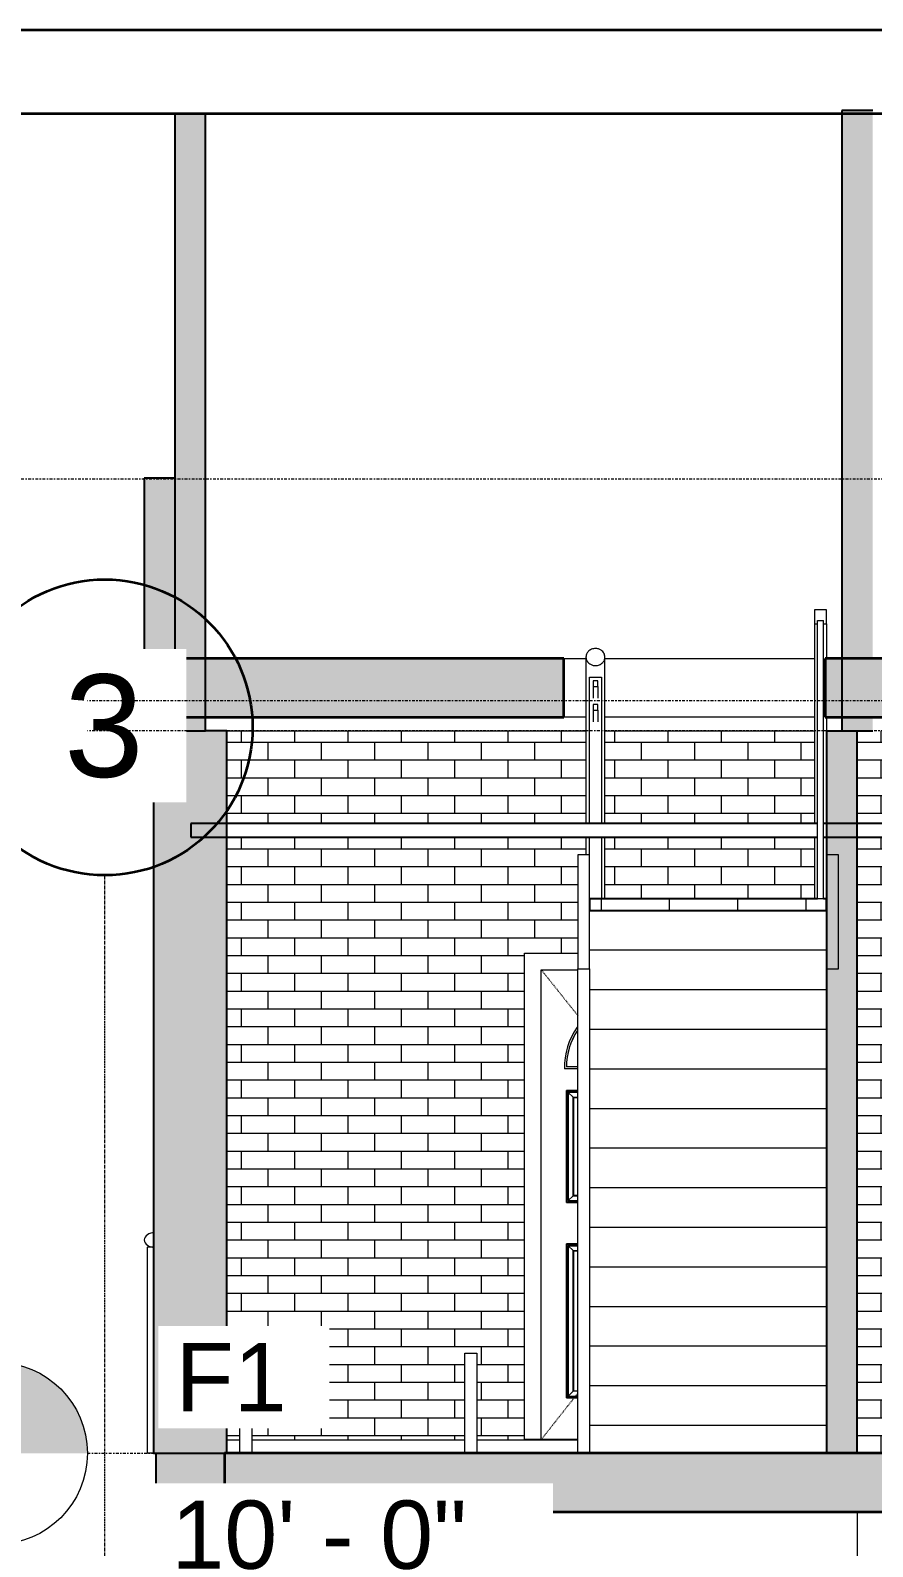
# Model space of a CAD drawing. Header units: inches. Extents: x -239 to 648, y -40 to 364.
# Drawn here: x -109.5 to 30.5, y 104.5 to 356.3 of the extents above; entities that cross this region are included whole.
import ezdxf

# ---------------------------------------------------------------- set-up
doc = ezdxf.new("R2010")
doc.units = ezdxf.units.IN
doc.header["$MEASUREMENT"] = 0
for name, pattern in [('Centre', [1.181102, 0.472441, -0.23622, 0.23622, -0.23622]), ('Elevation Swings', [0.11811, 0.07874, -0.03937]), ('Grid Line', [0.826772, 0.472441, -0.11811, 0.11811, -0.11811])]:
    doc.linetypes.add(name, pattern=pattern)
for name, color, linetype, lineweight in [('A-CLNG', 13, 'Continuous', 9), ('A-DETL', 90, 'Continuous', 9), ('A-DOOR', 31, 'Continuous', 9), ('A-DOOR-FRAM', 31, 'Continuous', 9), ('A-DOOR-GLAZ', 31, 'Continuous', 9), ('A-FLOR', 192, 'Continuous', 9), ('A-FLOR-HRAL', 11, 'Continuous', 9), ('A-FLOR-LEVL', 51, 'Continuous', 9), ('A-FLOR-PATT', 8, 'Continuous', 9), ('A-ROOF', 132, 'Continuous', 9), ('A-WALL', 113, 'Continuous', 9), ('A-WALL-PATT', 111, 'Continuous', 9), ('I-WALL', 2, 'Continuous', 9), ('S-GRID', 1, 'Continuous', 9), ('S-GRID-IDEN', 1, 'Continuous', 35), ('S-STRS', 31, 'Continuous', 9)]:
    doc.layers.add(name, color=color, linetype=linetype, lineweight=lineweight)
doc.styles.add('Arial', font='arial.ttf', dxfattribs={"height": 11.338583})
doc.styles.add('Arial_1', font='arial.ttf', dxfattribs={"height": 17.007874})

# ---------------------------------------------------------------- blocks, each defined once
blk = doc.blocks.new('Railing - 50 x 12mm-482879-Section 1')
at = {"layer": 'A-FLOR-HRAL'}
for p, q in [((-90, 120), (-90, 154.25)), ((-89.01, 154.25), (-90, 154.25)), ((-89.01, 120), (-90, 120))]:
    blk.add_line(p, q, dxfattribs=at)
blk = doc.blocks.new('Railing - Railing-490507-Section 1')
blk.add_blockref('Railing - 50 x 12mm-482879-Section 1', (0, 0))
blk = doc.blocks.new('Top Rail Type - Top Rail_Internal_-490515-Section 1')
at = {"layer": 'A-FLOR-HRAL', "flags": 128}
for points in [[(-89.01, 156.61), (-89.16, 156.61), (-89.48, 156.56), (-89.78, 156.46), (-90.04, 156.31), (-90.26, 156.13), (-90.43, 155.91), (-90.53, 155.68), (-90.57, 155.43)], [(-90.57, 155.43), (-90.53, 155.19), (-90.43, 154.95), (-90.26, 154.74), (-90.04, 154.56), (-89.78, 154.41), (-89.48, 154.31), (-89.16, 154.26), (-89.01, 154.25)]]:
    blk.add_lwpolyline(points, dxfattribs=at)
at = {"layer": 'A-FLOR-HRAL'}
for points in [[(-89.01, 156.61), (-89.06, 156.61), (-89.11, 156.61), (-89.16, 156.61)], [(-89.16, 154.26), (-89.11, 154.25), (-89.06, 154.25), (-89.01, 154.25)]]:
    blk.add_open_spline(points, degree=3, dxfattribs=at)
blk = doc.blocks.new('Railing - 50 x 12mm-520898-Section 1')
at = {"layer": 'A-FLOR-HRAL'}
for p, q in [((-16.54, 224.61), (-16.54, 248.91)), ((-16.54, 248.91), (-15.61, 248.91)), ((-15.54, 248.91), (-14.57, 248.91)), ((-14.57, 248.91), (-14.57, 224.61)), ((-16.54, 212.11), (-16.54, 222.36)), ((-14.57, 222.36), (-14.57, 212.11))]:
    blk.add_line(p, q, dxfattribs=at)
blk = doc.blocks.new('Railing - Railing-520657-Section 1')
at = {"layer": 'A-FLOR-HRAL'}
for p, q in [((-17.15, 252.25), (-17.15, 224.61)), ((-14, 224.61), (-14, 252.25)), ((-15.94, 247.37), (-15.94, 245.44)), ((-15.16, 247.37), (-15.16, 245.44)), ((-15.94, 243.43), (-15.94, 241.51)), ((-15.16, 243.43), (-15.16, 241.51)), ((-17.15, 222.36), (-17.15, 219.42)), ((-14, 212.11), (-14, 222.36))]:
    blk.add_line(p, q, dxfattribs=at)
at = {"layer": 'A-FLOR-HRAL', "lineweight": 18}
for p, q in [((-15.16, 248.31), (-15.94, 248.31)), ((-15.94, 248.31), (-15.94, 247.37)), ((-15.94, 247.37), (-15.16, 247.37)), ((-15.16, 247.37), (-15.16, 248.31)), ((-15.16, 244.38), (-15.94, 244.38)), ((-15.94, 244.38), (-15.94, 243.43)), ((-15.16, 243.43), (-15.16, 244.38)), ((-15.94, 243.43), (-15.16, 243.43))]:
    blk.add_line(p, q, dxfattribs=at)
for points, knots in [([(-15.57, 253.67), (-15.69, 253.67), (-15.91, 253.65), (-16.24, 253.55), (-16.53, 253.39), (-16.77, 253.19), (-16.94, 252.97), (-17.04, 252.78), (-17.1, 252.62), (-17.14, 252.46), (-17.15, 252.34), (-17.15, 252.25)], [0, 0, 0, 0, 0.142857, 0.285714, 0.428571, 0.571429, 0.678571, 0.785714, 0.839286, 0.892857, 1, 1, 1, 1]), ([(-17.15, 252.25), (-17.15, 252.14), (-17.12, 251.92), (-16.99, 251.6), (-16.79, 251.33), (-16.49, 251.07), (-16.16, 250.91), (-15.83, 250.84), (-15.66, 250.83), (-15.57, 250.83)], [0, 0, 0, 0, 0.142857, 0.285714, 0.428571, 0.571429, 0.785714, 0.892857, 1, 1, 1, 1]), ([(-14, 252.25), (-14, 252.36), (-14.03, 252.58), (-14.16, 252.9), (-14.36, 253.17), (-14.66, 253.43), (-14.99, 253.59), (-15.32, 253.66), (-15.49, 253.67), (-15.57, 253.67)], [0, 0, 0, 0, 0.142857, 0.285714, 0.428571, 0.571429, 0.785714, 0.892857, 1, 1, 1, 1]), ([(-15.57, 250.83), (-15.46, 250.83), (-15.24, 250.85), (-14.91, 250.95), (-14.62, 251.11), (-14.38, 251.31), (-14.21, 251.53), (-14.11, 251.72), (-14.05, 251.88), (-14.01, 252.04), (-14, 252.16), (-14, 252.25)], [0, 0, 0, 0, 0.142857, 0.285714, 0.428571, 0.571429, 0.678571, 0.785714, 0.839286, 0.892857, 1, 1, 1, 1])]:
    blk.add_open_spline(points, degree=3, knots=knots, dxfattribs=at)
blk.add_blockref('Railing - 50 x 12mm-520898-Section 1', (0, 0))
blk = doc.blocks.new('Railing - 25mm-520904-Section 1')
at = {"layer": 'A-FLOR-HRAL'}
for p, q in [((21.33, 258.31), (22.31, 258.31)), ((21.33, 212.11), (21.33, 258.31)), ((22.31, 212.11), (22.31, 258.31)), ((22.31, 212.11), (21.33, 212.11))]:
    blk.add_line(p, q, dxfattribs=at)
blk = doc.blocks.new('Railing - Railing-520661-Section 1')
at = {"layer": 'A-FLOR-HRAL', "lineweight": 18}
for p, q in [((22.8, 260.12), (20.84, 260.12)), ((20.84, 260.12), (20.84, 257.76)), ((22.8, 257.76), (22.8, 260.12)), ((20.84, 257.76), (21.33, 257.76)), ((22.31, 257.76), (22.8, 257.76))]:
    blk.add_line(p, q, dxfattribs=at)
at = {"layer": 'A-FLOR-HRAL'}
for p, q in [((20.84, 257.76), (20.84, 224.61)), ((22.8, 257.76), (22.8, 251.99)), ((22.8, 242.27), (22.8, 224.61)), ((20.84, 222.36), (20.84, 212.11)), ((22.8, 222.36), (22.8, 212.11))]:
    blk.add_line(p, q, dxfattribs=at)
blk.add_blockref('Railing - 25mm-520904-Section 1', (0, 0))
blk = doc.blocks.new('Top Rail Type - Top Rail_Internal_-520667-Section 1')
at = {"layer": 'A-FLOR-HRAL'}
for p, q in [((-17.15, 252.25), (-17.15, 224.61)), ((-14, 224.61), (-14, 252.25)), ((-17.15, 222.36), (-17.15, 219.42)), ((-14, 212.11), (-14, 222.36))]:
    blk.add_line(p, q, dxfattribs=at)
for points, knots in [([(-15.57, 253.67), (-15.69, 253.67), (-15.91, 253.65), (-16.24, 253.55), (-16.53, 253.39), (-16.77, 253.19), (-16.94, 252.97), (-17.04, 252.78), (-17.1, 252.62), (-17.14, 252.46), (-17.15, 252.34), (-17.15, 252.25)], [0, 0, 0, 0, 0.142857, 0.285714, 0.428571, 0.571429, 0.678571, 0.785714, 0.839286, 0.892857, 1, 1, 1, 1]), ([(-17.15, 252.25), (-17.15, 252.14), (-17.12, 251.92), (-16.99, 251.6), (-16.79, 251.33), (-16.49, 251.07), (-16.16, 250.91), (-15.83, 250.84), (-15.66, 250.83), (-15.57, 250.83)], [0, 0, 0, 0, 0.142857, 0.285714, 0.428571, 0.571429, 0.785714, 0.892857, 1, 1, 1, 1]), ([(-14, 252.25), (-14, 252.36), (-14.03, 252.58), (-14.16, 252.9), (-14.36, 253.17), (-14.66, 253.43), (-14.99, 253.59), (-15.32, 253.66), (-15.49, 253.67), (-15.57, 253.67)], [0, 0, 0, 0, 0.142857, 0.285714, 0.428571, 0.571429, 0.785714, 0.892857, 1, 1, 1, 1]), ([(-15.57, 250.83), (-15.46, 250.83), (-15.24, 250.85), (-14.91, 250.95), (-14.62, 251.11), (-14.38, 251.31), (-14.21, 251.53), (-14.11, 251.72), (-14.05, 251.88), (-14.01, 252.04), (-14, 252.16), (-14, 252.25)], [0, 0, 0, 0, 0.142857, 0.285714, 0.428571, 0.571429, 0.678571, 0.785714, 0.839286, 0.892857, 1, 1, 1, 1])]:
    blk.add_open_spline(points, degree=3, knots=knots, dxfattribs=at)
blk = doc.blocks.new('Top Rail Type - Top Rail_Internal_-520678-Section 1')
at = {"layer": 'A-FLOR-HRAL'}
for p, q in [((22.8, 260.12), (20.84, 260.12)), ((20.84, 260.12), (20.84, 257.76)), ((22.8, 257.76), (22.8, 260.12)), ((20.84, 257.76), (21.33, 257.76)), ((20.84, 257.76), (20.84, 224.61)), ((22.31, 257.76), (22.8, 257.76)), ((22.8, 257.76), (22.8, 251.99)), ((22.8, 242.27), (22.8, 224.61)), ((20.84, 222.36), (20.84, 212.11)), ((22.8, 222.36), (22.8, 212.11))]:
    blk.add_line(p, q, dxfattribs=at)
blk = doc.blocks.new('Top Rail Type - Top Rail_Internal_-543419-Section 1')
at = {"layer": 'A-FLOR-HRAL'}
for p, q in [((-37.28, 136.64), (-35.31, 136.64)), ((-37.28, 120), (-37.28, 136.64)), ((-35.31, 136.64), (-35.31, 120)), ((-37.28, 49.97), (-37.28, 110.27)), ((-35.31, 110.27), (-35.31, 49.97)), ((-37.28, 49.97), (-37.28, 47.6)), ((-35.31, 49.97), (-37.28, 49.97)), ((-35.31, 47.6), (-35.31, 49.97)), ((-37.28, 47.6), (-35.31, 47.6))]:
    blk.add_line(p, q, dxfattribs=at)
blk = doc.blocks.new('Top Rail Type - Top Rail_Internal_-543430-Section 1')
at = {"layer": 'A-FLOR-HRAL'}
for p, q in [((-74.65, 136.64), (-72.68, 136.64)), ((-74.65, 120), (-74.65, 136.64)), ((-72.68, 136.64), (-72.68, 120)), ((-74.65, 49.97), (-74.65, 110.27)), ((-72.68, 110.27), (-72.68, 49.97)), ((-74.65, 49.97), (-74.65, 47.6)), ((-72.68, 49.97), (-74.65, 49.97)), ((-72.68, 47.6), (-72.68, 49.97)), ((-74.65, 47.6), (-72.68, 47.6))]:
    blk.add_line(p, q, dxfattribs=at)
blk = doc.blocks.new('ExtSgl _10_ - 910 x 2110mm-568428-Section 1')
at = {"layer": 'A-DOOR', "linetype": 'Elevation Swings'}
for p, q in [((-24.57, 200.3), (-18.52, 192.73)), ((-18.52, 129.96), (-24.57, 122.3))]:
    blk.add_line(p, q, dxfattribs=at)
at = {"layer": 'A-DOOR'}
for p, q in [((-18.52, 183.86), (-20.71, 183.86)), ((-18.52, 184.17), (-20.4, 184.17)), ((-20.4, 180.24), (-18.52, 180.24)), ((-20.4, 161.67), (-20.4, 180.24)), ((-20.28, 180.12), (-20.4, 180.24)), ((-20.4, 180.24), (-20.4, 161.67)), ((-18.52, 180.24), (-20.4, 180.24)), ((-20.28, 161.79), (-20.28, 180.12)), ((-20.28, 180.12), (-18.52, 180.12)), ((-19.3, 179.13), (-20.09, 179.92)), ((-18.52, 179.92), (-20.09, 179.92)), ((-20.09, 179.92), (-20.09, 161.99)), ((-19.3, 162.78), (-19.3, 179.13)), ((-19.3, 179.13), (-18.52, 179.13)), ((-18.52, 179.06), (-19.22, 179.06)), ((-19.22, 179.06), (-19.22, 162.85)), ((-20.4, 161.67), (-20.28, 161.79)), ((-18.52, 161.67), (-20.4, 161.67)), ((-20.4, 161.67), (-18.52, 161.67)), ((-20.28, 161.79), (-18.52, 161.79)), ((-20.09, 161.99), (-19.3, 162.78)), ((-20.09, 161.99), (-18.52, 161.99)), ((-19.3, 162.78), (-18.52, 162.78)), ((-19.22, 162.85), (-18.52, 162.85)), ((-20.4, 154.78), (-18.52, 154.78)), ((-20.4, 129.19), (-20.4, 154.78)), ((-20.28, 154.67), (-20.4, 154.78)), ((-20.28, 154.67), (-18.52, 154.67)), ((-20.28, 129.31), (-20.28, 154.67)), ((-20.09, 154.47), (-20.09, 129.51)), ((-20.09, 154.47), (-18.52, 154.47)), ((-19.3, 153.68), (-20.09, 154.47)), ((-19.3, 153.68), (-18.52, 153.68)), ((-19.3, 130.3), (-19.3, 153.68)), ((-18.52, 153.6), (-19.22, 153.6)), ((-19.22, 153.6), (-19.22, 130.37)), ((-20.4, 129.19), (-20.28, 129.31)), ((-18.52, 129.19), (-20.4, 129.19)), ((-18.52, 129.31), (-20.28, 129.31)), ((-20.09, 129.51), (-19.3, 130.3)), ((-20.09, 129.51), (-18.52, 129.51)), ((-18.52, 130.3), (-19.3, 130.3)), ((-19.22, 130.37), (-18.52, 130.37)), ((-24.57, 122.3), (-18.52, 122.3))]:
    blk.add_line(p, q, dxfattribs=at)
for radius, start, end in [(11.28, 144.1902, 181.6001), (10.96, 146.3065, 180)]:
    blk.add_arc((-9.44, 184.17), radius, start, end, dxfattribs=at)
at = {"layer": 'A-DOOR-FRAM'}
for p, q in [((-24.57, 122.24), (-24.57, 200.3)), ((-24.57, 200.3), (-18.52, 200.3)), ((-18.52, 154.78), (-20.4, 154.78)), ((-20.4, 154.78), (-20.4, 129.19)), ((-20.4, 129.19), (-18.52, 129.19)), ((-18.52, 122.3), (-27.35, 122.3))]:
    blk.add_line(p, q, dxfattribs=at)
at = {"layer": 'A-DOOR-GLAZ'}
for start, end in [(150.9365, 155.7759), (163.8536, 167.888)]:
    blk.add_arc((-9.44, 184.17), 10.96, start, end, dxfattribs=at)
blk = doc.blocks.new('Level - Standard-24867-Section 1')
at = {"layer": 'A-FLOR-LEVL'}
h = blk.add_hatch(color=256, dxfattribs=at)
edge = h.paths.add_edge_path()
edge.add_line((-115.12, 0), (-100, 0))
edge.add_arc((-115.12, 0), 15.12, 0, 90)
edge.add_line((-115.12, 15.12), (-115.12, 0))
h = blk.add_hatch(color=256, dxfattribs=at)
edge = h.paths.add_edge_path()
edge.add_line((-115.12, -15.12), (-115.12, 0))
edge.add_line((-115.12, 0), (-130.24, 0))
edge.add_arc((-115.12, 0), 15.12, 180, 270)
blk.add_circle((-115.12, 0), 15.12, dxfattribs=at)
blk = doc.blocks.new('Grid - Standard-24584-Section 1')
at = {"layer": 'S-GRID-IDEN'}
blk.add_circle((238.88, 240.57), 24.57, dxfattribs=at)

msp = doc.modelspace()

# ---------------------------------------------------------------- hatches: boundary and pattern name
at = {"layer": 'A-FLOR-PATT'}
h = msp.add_hatch(color=256, dxfattribs=at)
h.paths.add_polyline_path([(231.02, 242.27), (265.38, 242.27), (265.38, 252), (22.61, 252), (22.61, 242.27), (189.53, 242.27)])
h.paths.add_polyline_path([(-59.47, 242.27), (-20.81, 242.27), (-20.81, 252), (-85.7, 252), (-85.7, 242.27)])
msp.add_hatch(color=256, dxfattribs=at).paths.add_polyline_path([(-77.2, 110.27), (265.38, 110.27), (265.38, 120), (-77.2, 120), (-77.2, 111.88)])
msp.add_hatch(color=256, dxfattribs=at).paths.add_polyline_path([(-77.2, 110.27), (265.38, 110.27), (265.38, 120), (-77.2, 120), (-77.2, 111.88)])
msp.add_hatch(color=256, dxfattribs=at).paths.add_polyline_path([(-77.2, 110.27), (265.38, 110.27), (265.38, 120), (-77.2, 120), (-77.2, 111.88)])
at = {"layer": 'A-WALL-PATT'}
for points in [[(-80.35, 240), (-80.35, 342.55), (-85.47, 342.55), (-85.47, 240)], [(25.38, 240), (30.5, 240), (30.5, 343.06), (25.38, 343.06), (25.38, 257.24)], [(-85.47, 240), (-85.47, 281.96), (-90.59, 281.96), (-90.59, 240)], [(-76.81, 120), (-76.81, 240), (-89.01, 240), (-89.01, 120), (-80.22, 120)], [(-76.81, 120), (-76.81, 240), (-89.01, 240), (-89.01, 120), (-80.22, 120)], [(23.53, 120), (27.94, 120), (27.94, 240), (22.82, 240), (22.82, 120)], [(27.94, 120), (27.94, 240), (22.82, 240), (22.82, 120), (23.53, 120)], [(-80.22, 0), (-77.2, 0), (-77.2, 120), (-88.62, 120), (-88.62, 0)]]:
    msp.add_hatch(color=256, dxfattribs=at).paths.add_polyline_path(points)
h = msp.add_hatch(dxfattribs=at)
h.set_pattern_fill('FP_2', color=256, style=0, pattern_type=2)
h.set_pattern_definition([(0, (271.088, 120), (0, 2.953), []), (90, (271.088, 120), (-4.429, 2.953), [2.953, -2.953])])
h.paths.add_polyline_path([(104.7, 120.06), (104.54, 120.07), (104.59, 120.09), (104.66, 120.08)])
h.paths.add_polyline_path([(104.83, 120.1), (104.82, 120.05), (104.76, 120.08), (104.83, 120.1)])
h.paths.add_polyline_path([(103.83, 120.1), (103.82, 120.05), (103.76, 120.08), (103.83, 120.1)])
h.paths.add_polyline_path([(103.56, 120.1), (103.63, 120.05), (103.53, 120.04), (103.56, 120.1)])
h.paths.add_polyline_path([(102.7, 120.06), (102.7, 120.1), (102.64, 120.08)])
h.paths.add_polyline_path([(100.07, 136.36), (100.08, 136.27), (100.14, 136.36), (100.08, 136.36)])
h.paths.add_polyline_path([(116.85, 120.06), (116.69, 120.04), (116.74, 120.1), (116.78, 120.08)])
h.paths.add_polyline_path([(116.99, 120.1), (116.98, 120.05), (116.94, 120.09), (116.99, 120.1)])
h.paths.add_polyline_path([(115.85, 120.06), (115.69, 120.04), (115.74, 120.1), (115.78, 120.08)])
h.paths.add_polyline_path([(115.99, 120.1), (115.98, 120.05), (115.92, 120.08), (115.99, 120.1)])
h.paths.add_polyline_path([(114.85, 120.06), (114.69, 120.04), (114.74, 120.1), (114.78, 120.08)])
h.paths.add_polyline_path([(114.99, 120.1), (114.98, 120.05), (114.92, 120.08), (114.99, 120.1)])
h.paths.add_polyline_path([(121.19, 146.96), (121.1, 146.84), (121.1, 146.9), (121.15, 146.93)])
h.paths.add_polyline_path([(93.44, 143.36), (93.26, 143.34), (93.44, 143.36)])
h.paths.add_polyline_path([(93.58, 133.95), (93.47, 133.98), (93.54, 133.95), (93.56, 133.95)])
h.paths.add_polyline_path([(103.63, 120), (108.3, 120.04), (108.04, 120.09), (107.41, 120.4), (107.23, 120.53), (106.78, 120.98), (106.53, 121.43), (106.43, 121.64), (106.38, 122.92), (106.38, 127.82), (109.86, 127.82), (109.86, 129.89), (108.96, 130.02), (108.15, 130.23), (105.93, 131.25), (105.81, 131.3), (105.36, 131.48), (105.09, 120.1), (104.35, 120.1), (104.31, 120.4), (104.28, 120.6), (104.17, 122.18), (104.06, 120.1), (103.34, 120.16), (103.3, 120.16), (103.28, 120.6), (103.24, 120.5), (103.19, 120.18), (103.21, 120.14), (103, 120.09), (102.84, 120.09), (102.82, 120.05), (102.56, 120.04), (102.53, 120.04), (102.53, 120.1), (102.35, 120.1), (102.3, 120.18), (102.28, 120.6), (102.24, 120.5), (102.19, 120.18), (102.2, 120.14), (101.99, 120.09), (101.73, 120.11), (101.62, 120.18), (101.53, 120.18), (101.76, 125.52), (101.19, 120.18), (101.2, 120.14), (100.99, 120.09), (100.73, 120.11), (100.62, 120.18), (100.53, 120.18), (101.2, 134.33), (99.91, 134.33), (99.93, 136.14), (100.04, 136.19), (99.96, 136.27), (100.07, 136.36), (99.93, 136.36), (100.23, 136.89), (100.59, 137.26), (100.98, 137.5), (101.36, 137.65), (101.96, 137.71), (101.98, 141.91), (101.93, 147.13), (101.88, 149.5), (101.93, 149.63), (102, 149.72), (102.17, 149.84), (102.64, 149.87), (103.36, 149.86), (103.64, 149.87), (104.36, 149.86), (104.64, 149.87), (108.63, 149.62), (110.42, 149.61), (112.58, 149.7), (115.18, 149.86), (115.57, 149.85), (116.18, 149.86), (116.57, 149.85), (117.18, 149.86), (117.46, 149.79), (117.59, 149.68), (117.62, 149.55), (117.72, 149.44), (117.61, 146.64), (117.57, 143.55), (117.6, 137.71), (117.93, 137.67), (118.33, 137.6), (118.79, 137.38), (119.07, 137.18), (119.41, 136.77), (119.59, 136.36), (119.51, 136.33), (119.58, 136.26), (119.47, 136.18), (119.51, 136.14), (119.63, 136.14), (119.63, 134.33), (118.31, 134.33), (119.01, 120.18), (118.84, 120.14), (118.77, 120.11), (118.51, 120.14), (118.48, 120.18), (118.34, 120.18), (117.75, 125.47), (118.01, 120.18), (117.84, 120.14), (117.77, 120.11), (117.51, 120.14), (117.47, 120.18), (117.34, 120.18), (117.26, 120.58), (117.2, 120.1), (116.46, 120.1), (116.42, 120.18), (116.34, 120.18), (116.26, 120.58), (116.2, 120.1), (115.46, 120.1), (115.32, 122.18), (115.22, 120.1), (114.45, 120.16), (114.34, 123.57), (114.16, 131.12), (113.38, 130.75), (112.53, 130.29), (112.12, 130.15), (111.67, 130.04), (110.9, 129.91), (110.65, 129.84), (110.65, 127.82), (114.13, 127.82), (114.13, 121.86), (113.96, 121.33), (113.48, 120.69), (112.93, 120.28), (112.45, 120.09), (112.03, 120.02), (112.34, 120), (121.48, 120), (121.46, 121.97), (121.36, 122.01), (121.28, 122.02), (121.12, 122.07), (121.09, 122.17), (121.1, 146.76), (121.18, 146.97), (121.15, 147.02), (121.33, 147.2), (121.46, 147.24), (121.58, 147.19), (121.58, 147.26), (122.51, 147.26), (122.51, 218.43), (212.82, 218.43), (212.82, 222.36), (27.94, 222.36), (27.94, 120), (61.1, 120), (60.72, 120.22), (60.54, 120.75), (60.52, 120.75), (60.6, 121.14), (60.8, 121.43), (61.04, 121.53), (61.07, 121.54), (60.66, 122.22), (60.41, 122.5), (60.08, 122.85), (60.06, 122.98), (60.14, 123.07), (60.23, 123.1), (60.21, 123.31), (60.03, 123.46), (60.07, 123.61), (60.23, 123.7), (60.21, 123.9), (60.03, 124.03), (60.07, 124.2), (60.23, 124.29), (60.58, 124.92), (60.66, 125.18), (60.75, 125.65), (60.72, 126.33), (60.65, 126.6), (60.33, 127.48), (59.98, 128.44), (59.81, 129.46), (59.79, 132.12), (59.83, 133.95), (59.97, 133.97), (59.92, 134.02), (59.91, 134.04), (59.91, 134.07), (59.84, 134.11), (60.19, 134.98), (60.27, 135.8), (60.11, 136.5), (59.79, 137.37), (59.84, 137.41), (59.98, 137.41), (59.72, 138.03), (59.65, 138.71), (59.7, 139.16), (59.85, 139.64), (59.98, 139.95), (59.87, 140.13), (59.88, 140.4), (60.01, 140.72), (60.13, 141.18), (60.16, 141.67), (60.03, 142.27), (59.91, 142.73), (59.96, 142.81), (60.05, 142.88), (60.05, 143.02), (59.87, 143.13), (59.9, 143.16), (59.96, 143.26), (60.19, 143.36), (60.32, 143.37), (60.29, 143.43), (58.79, 143.43), (58.79, 145.59), (53.55, 145.63), (53.52, 145.64), (53.48, 145.96), (53.57, 146.06), (53.56, 148.62), (52.48, 148.64), (52.31, 148.74), (52.2, 148.91), (52.2, 149.12), (52.31, 149.29), (52.48, 149.4), (52.58, 149.41), (52.58, 149.53), (101.01, 149.53), (101.03, 149.41), (101.21, 149.36), (101.36, 149.2), (101.4, 149.02), (101.34, 148.81), (101.18, 148.66), (101.01, 148.62), (100.02, 148.62), (100.04, 146.05), (100.13, 145.92), (100.14, 145.81), (100, 145.59), (94.8, 145.59), (94.78, 143.43), (93.44, 143.39), (93.44, 143.36), (93.73, 143.19), (93.69, 143.18), (93.66, 143.07), (93.56, 143.03), (93.55, 143.02), (93.58, 142.86), (93.68, 142.74), (93.69, 142.6), (93.5, 142.09), (93.44, 141.73), (93.43, 141.42), (93.52, 140.89), (93.72, 140.44), (93.75, 140.35), (93.75, 140.19), (93.61, 139.91), (93.85, 139.31), (93.94, 138.63), (93.92, 138.33), (93.83, 137.88), (93.55, 137.38), (93.82, 137.35), (93.84, 137.28), (93.71, 136.97), (93.43, 136.32), (93.32, 135.75), (93.33, 135.55), (93.47, 134.77), (93.59, 134.47), (93.72, 134.07), (93.69, 134.04), (93.69, 134.02), (93.69, 134.01), (93.58, 133.95), (93.81, 133.95), (93.77, 129.18), (93.56, 128.2), (92.89, 126.47), (92.84, 125.89), (92.88, 125.4), (93.05, 124.83), (93.3, 124.38), (93.44, 124.24), (93.56, 124.13), (93.47, 123.95), (93.36, 123.84), (93.38, 123.69), (93.56, 123.54), (93.47, 123.36), (93.36, 123.27), (93.37, 123.1), (93.27, 123.09), (93.54, 122.94), (93.43, 122.74), (92.87, 122.15), (92.67, 121.8), (92.52, 121.53), (92.7, 121.47), (92.87, 121.32), (92.97, 121.15), (93.03, 120.95), (93.03, 120.72), (92.89, 120.22), (92.51, 120), (103.62, 120)])
h.paths.add_polyline_path([(92.23, 120), (92.44, 120), (92.06, 120.17), (91.78, 120), (92.2, 120)])
h.paths.add_polyline_path([(62.96, 133.95), (62.84, 133.98), (62.89, 133.95)])
h.paths.add_polyline_path([(62.28, 120), (91.7, 120), (91.33, 120.22), (91.17, 120.85), (91.25, 121.15), (91.44, 121.43), (91.69, 121.54), (91.37, 122.12), (90.97, 122.56), (90.71, 122.85), (90.68, 122.98), (90.76, 123.07), (90.85, 123.1), (90.85, 123.3), (90.66, 123.46), (90.7, 123.61), (90.85, 123.7), (90.83, 123.9), (90.65, 124.03), (90.7, 124.2), (90.85, 124.29), (91.21, 124.93), (91.28, 125.18), (91.38, 125.68), (91.34, 126.33), (91.26, 126.66), (90.95, 127.48), (90.6, 128.44), (90.43, 129.46), (90.41, 132.12), (90.41, 133.95), (90.6, 133.97), (90.54, 134.02), (90.53, 134.04), (90.53, 134.07), (90.45, 134.07), (90.82, 134.98), (90.89, 135.8), (90.74, 136.5), (90.41, 137.37), (90.45, 137.41), (90.61, 137.41), (90.34, 138.03), (90.28, 138.71), (90.32, 139.16), (90.48, 139.64), (90.61, 139.95), (90.49, 140.13), (90.5, 140.4), (90.62, 140.67), (90.74, 141.04), (90.79, 141.67), (90.65, 142.27), (90.52, 142.71), (90.58, 142.81), (90.67, 142.88), (90.65, 143.03), (90.5, 143.13), (90.53, 143.16), (90.58, 143.26), (90.78, 143.39), (90.74, 143.43), (89.41, 143.43), (89.41, 145.59), (64.18, 145.59), (64.16, 143.43), (62.82, 143.4), (62.79, 143.37), (62.63, 143.34), (62.82, 143.35), (63.08, 143.23), (63.06, 143.18), (63.04, 143.07), (62.94, 143.03), (62.92, 143.02), (62.95, 142.86), (63.06, 142.75), (63.07, 142.6), (62.88, 142.09), (62.83, 141.8), (62.81, 141.42), (62.9, 140.89), (63.09, 140.44), (63.13, 140.35), (63.12, 140.19), (62.99, 139.91), (63.23, 139.31), (63.32, 138.63), (63.3, 138.34), (63.21, 137.88), (62.92, 137.38), (63.19, 137.35), (63.22, 137.28), (63.09, 136.97), (62.81, 136.32), (62.7, 135.75), (62.69, 135.63), (62.84, 134.77), (63.04, 134.31), (63.1, 134.07), (63.07, 134.04), (63.1, 134.02), (63.06, 134.01), (62.96, 133.95), (63.18, 133.95), (63.15, 129.18), (62.94, 128.21), (62.27, 126.47), (62.22, 125.89), (62.26, 125.4), (62.44, 124.82), (62.68, 124.38), (62.82, 124.24), (62.94, 124.13), (62.85, 123.95), (62.74, 123.84), (62.78, 123.67), (62.94, 123.54), (62.85, 123.36), (62.74, 123.27), (62.74, 123.1), (62.65, 123.09), (62.92, 122.94), (62.77, 122.7), (62.25, 122.15), (61.99, 121.72), (61.9, 121.53), (62.14, 121.45), (62.25, 121.35), (62.36, 121.16), (62.43, 120.95), (62.44, 120.75), (62.4, 120.75), (62.21, 120.2), (61.87, 120), (62.25, 120)])
h.paths.add_polyline_path([(61.83, 120), (61.46, 120.19), (61.14, 120), (61.55, 120)])
h.paths.add_polyline_path([(49.85, 120.06), (49.69, 120.04), (49.74, 120.1), (49.78, 120.08)])
h.paths.add_polyline_path([(50.02, 120.04), (49.92, 120.08), (49.99, 120.1)])
h.paths.add_polyline_path([(37.7, 120.06), (37.54, 120.07), (37.59, 120.09), (37.66, 120.08)])
h.paths.add_polyline_path([(37.86, 120.04), (37.8, 120.09), (37.83, 120.1), (37.85, 120.05)])
h.paths.add_polyline_path([(35.07, 136.36), (35.08, 136.27), (35.14, 136.36), (35.08, 136.36)])
h.paths.add_polyline_path([(35.87, 120.09), (35.7, 120.14), (35.66, 120.18), (35.53, 120.18), (36.2, 134.33), (34.91, 134.33), (34.93, 136.14), (35.04, 136.19), (34.96, 136.27), (35.07, 136.36), (34.93, 136.36), (35.23, 136.89), (35.59, 137.26), (36.02, 137.52), (36.5, 137.66), (36.96, 137.71), (36.98, 141.91), (36.93, 147.13), (36.88, 149.5), (36.93, 149.63), (37, 149.72), (37.17, 149.84), (37.64, 149.87), (41.63, 149.62), (44.28, 149.58), (47.58, 149.7), (50.19, 149.86), (50.46, 149.79), (50.59, 149.68), (50.62, 149.55), (50.72, 149.44), (50.61, 146.64), (50.57, 143.55), (50.6, 137.71), (50.93, 137.67), (51.33, 137.6), (51.79, 137.38), (52.07, 137.18), (52.47, 136.65), (52.59, 136.36), (52.47, 136.36), (52.58, 136.26), (52.47, 136.18), (52.51, 136.14), (52.63, 136.14), (52.63, 134.33), (51.32, 134.32), (52.01, 120.18), (51.84, 120.14), (51.77, 120.11), (51.51, 120.14), (51.48, 120.18), (51.34, 120.18), (50.46, 128.33), (50.26, 120.44), (50.22, 120.1), (49.46, 120.1), (49.34, 123.51), (49.09, 134.33), (38.43, 134.33), (38.34, 130.18), (38.11, 120.58), (38.04, 120.1), (37.35, 120.1), (37.31, 120.4), (37.28, 120.6), (37.19, 123.57), (37.05, 128.35), (36.19, 120.18), (36.2, 120.14), (35.99, 120.09), (35.87, 120.09)])
h.paths.add_polyline_path([(122.37, 121.97), (122.37, 121.98), (122.31, 121.98)])
h.paths.add_polyline_path([(121.83, 121.97), (121.7, 122), (121.8, 121.97)])
h.paths.add_polyline_path([(122.37, 121.98), (122.37, 121.99), (122.32, 121.99)])
h.paths.add_polyline_path([(-69.84, 122.24), (-37.28, 122.24), (-37.28, 136.64), (-35.31, 136.64), (-35.31, 122.24), (-27.35, 122.24), (-27.35, 203.07), (-18.52, 203.07), (-18.52, 219.42), (-17.15, 219.42), (-17.15, 222.36), (-76.81, 222.36), (-76.81, 122.24), (-74.65, 122.24), (-74.65, 136.64), (-72.68, 136.64), (-72.68, 122.24)])
h.paths.add_polyline_path([(109.86, 129.9), (109.86, 129.9), (109.73, 129.92)])
h.paths.add_polyline_path([(111.16, 129.96), (111.77, 130.07), (111.37, 129.99)])
h.paths.add_polyline_path([(93.55, 134.03), (93.54, 134.07), (93.55, 134.03)])
h.paths.add_polyline_path([(62.93, 134.03), (62.92, 134.07), (62.93, 134.03)])
h.paths.add_polyline_path([(90.65, 134.03), (90.66, 134.07), (90.64, 134.04)])
h.paths.add_polyline_path([(60.03, 134.03), (60.03, 134.07), (60.02, 134.04)])
h.paths.add_polyline_path([(52.47, 136.26), (52.47, 136.36), (52.41, 136.34), (52.47, 136.26)])
h.paths.add_polyline_path([(119.47, 136.26), (119.47, 136.36), (119.41, 136.34), (119.47, 136.26)])
h.paths.add_polyline_path([(38.05, 137.71), (49.53, 137.71), (49.73, 139.48), (49.82, 141.05), (49.84, 142.08), (49.81, 143.55), (49.79, 143.66), (46.87, 144.15), (43.45, 144.35), (40.4, 144.23), (37.76, 143.84), (37.7, 141.86), (37.8, 139.67), (38.02, 137.71), (38.05, 137.71)])
h.paths.add_polyline_path([(116.58, 138.11), (116.73, 139.48), (116.82, 141.05), (116.84, 142.08), (116.81, 143.55), (116.79, 143.66), (116.57, 143.67), (116.58, 138.18)])
h.paths.add_polyline_path([(103.96, 138.11), (103.98, 142.09), (103.93, 143.87), (103.76, 143.84), (103.7, 141.86), (103.8, 139.67), (103.96, 138.14)])
h.paths.add_polyline_path([(102.96, 138.11), (102.98, 142.5), (102.93, 143.87), (102.76, 143.84), (102.7, 141.86), (102.8, 139.67), (102.96, 138.14)])
h.paths.add_polyline_path([(115.73, 139.45), (115.82, 141.05), (115.84, 142.08), (115.81, 143.55), (115.79, 143.66), (115.57, 143.67), (115.58, 139.97), (115.72, 139.46)])
h.paths.add_polyline_path([(104.81, 139.54), (105.22, 140.94), (106.23, 143.62), (106.42, 144.09), (104.76, 143.84), (104.7, 141.86), (104.8, 139.67), (104.81, 139.56)])
h.paths.add_polyline_path([(114.84, 142.18), (114.81, 143.55), (114.79, 143.66), (114.22, 143.75), (114.64, 142.74), (114.83, 142.19)])
h.paths.add_polyline_path([(90.97, 143.35), (90.94, 143.38), (90.97, 143.35)])
h.paths.add_polyline_path([(91.06, 143.31), (90.94, 143.34), (90.97, 143.31)])
h.paths.add_polyline_path([(62.6, 143.39), (62.6, 143.43), (62.6, 143.39)])
h.paths.add_polyline_path([(93.22, 143.39), (93.22, 143.43), (93.22, 143.39)])
h.paths.add_polyline_path([(106.36, 150.31), (56.76, 150.35), (56.79, 195.98), (106.36, 195.95), (106.36, 150.32)])
h.paths.add_polyline_path([(-12.39, 212.11), (20.84, 212.11), (20.84, 222.36), (-14, 222.35), (-14, 212.11), (-12.78, 212.11)])
h.paths.add_polyline_path([(146.14, 224.61), (212.82, 224.61), (212.82, 240), (27.94, 240), (27.94, 224.61), (106.53, 224.61)])
h.paths.add_polyline_path([(2.78, 224.61), (20.84, 224.61), (20.84, 240), (-14, 240), (-14, 224.61), (-7.59, 224.61)])
h.paths.add_polyline_path([(-17.15, 224.61), (-17.15, 240), (-76.81, 240), (-76.81, 224.61), (-17.21, 224.61)])
at = {"layer": 'S-STRS'}
h = msp.add_hatch(dxfattribs=at)
h.set_pattern_fill('FP_3', color=256, style=0, pattern_type=2)
h.set_pattern_definition([(90, (189.504, 168.923), (-11.339, 7e-16), [])])
h.paths.add_polyline_path([(-16.55, 210.14), (22.82, 210.14), (22.82, 212.11), (-16.55, 212.11), (-16.55, 211.24)])

# ---------------------------------------------------------------- linework, layer by layer
at = {"layer": 'A-CLNG', "lineweight": 25}
for p, q in [((21.33, 224.61), (-82.81, 224.61)), ((-82.81, 224.61), (-82.81, 222.36)), ((271.09, 224.61), (22.31, 224.61)), ((-82.81, 222.36), (21.33, 222.36)), ((22.31, 222.36), (271.09, 222.36))]:
    msp.add_line(p, q, dxfattribs=at)
at = {"layer": 'A-CLNG'}
for p, q in [((-76.81, 122.24), (-74.65, 122.24)), ((-72.68, 122.24), (-37.28, 122.24)), ((-35.31, 122.24), (-18.52, 122.24))]:
    msp.add_line(p, q, dxfattribs=at)
at = {"layer": 'A-DETL'}
for p, q in [((-20.62, 240), (-17.15, 240)), ((-14, 240), (20.84, 240))]:
    msp.add_line(p, q, dxfattribs=at)
at = {"layer": 'A-FLOR', "lineweight": 35}
for p, q in [((-20.81, 252), (-85.7, 252)), ((-85.7, 252), (-85.7, 242.27)), ((-20.81, 242.27), (-20.81, 252)), ((265.38, 252), (22.61, 252)), ((22.61, 252), (22.61, 242.27)), ((-85.7, 242.27), (-20.81, 242.27)), ((22.61, 242.27), (265.38, 242.27)), ((265.38, 120), (-77.2, 120)), ((-77.2, 120), (-77.2, 110.27)), ((-77.2, 110.27), (265.38, 110.27))]:
    msp.add_line(p, q, dxfattribs=at)
at = {"layer": 'A-FLOR'}
for p, q in [((-20.81, 252), (-17.15, 252)), ((-14, 252), (20.84, 252)), ((-17.15, 242.27), (-20.81, 242.27)), ((20.84, 242.27), (-14, 242.27))]:
    msp.add_line(p, q, dxfattribs=at)
at = {"layer": 'A-FLOR-LEVL', "linetype": 'Centre'}
for p, q in [((618.2, 342.55), (-239.19, 342.55)), ((618.2, 281.82), (-239.19, 281.82)), ((-100, 120), (100, 120))]:
    msp.add_line(p, q, dxfattribs=at)
at = {"layer": 'A-ROOF', "lineweight": 35}
for p, q in [((58.5, 356.35), (-113.47, 356.35)), ((-113.47, 342.55), (58.5, 342.55))]:
    msp.add_line(p, q, dxfattribs=at)
at = {"layer": 'A-WALL', "lineweight": 25}
for p, q in [((-89.01, 240), (-89.01, 120)), ((-76.81, 240), (-80.35, 240)), ((-76.81, 120), (-76.81, 240)), ((-89.01, 120), (-77.2, 120)), ((-88.62, 120), (-88.62, 0)), ((-77.2, 120), (-77.2, 120)), ((-77.2, 0), (-77.2, 110.27))]:
    msp.add_line(p, q, dxfattribs=at)
at = {"layer": 'A-WALL'}
for p, q in [((-27.35, 122.24), (-27.35, 203.07)), ((-27.35, 203.07), (-18.52, 203.07))]:
    msp.add_line(p, q, dxfattribs=at)
at = {"layer": 'I-WALL', "lineweight": 25}
for p, q in [((-85.47, 342.55), (-85.47, 240)), ((-80.35, 240), (-80.35, 342.55)), ((25.38, 343.06), (25.38, 240)), ((30.5, 343.06), (25.38, 343.06)), ((-90.59, 281.96), (-90.59, 240)), ((-85.47, 281.96), (-90.59, 281.96)), ((-90.59, 240), (-80.35, 240)), ((22.82, 240), (22.82, 120)), ((22.82, 240), (30.5, 240)), ((27.94, 120), (27.94, 240))]:
    msp.add_line(p, q, dxfattribs=at)
at = {"layer": 'I-WALL'}
for p, q in [((-76.81, 240), (-17.15, 240)), ((-14, 240), (20.84, 240)), ((27.94, 110.27), (27.94, 0))]:
    msp.add_line(p, q, dxfattribs=at)
at = {"layer": 'S-GRID', "linetype": 'Grid Line'}
msp.add_line((-97.12, -12), (-97.12, 216), dxfattribs=at)
at = {"layer": 'S-STRS'}
for p, q in [((-16.55, 219.42), (-18.52, 219.42)), ((-18.52, 219.42), (-18.52, 200.48)), ((-16.55, 200.48), (-16.55, 219.42)), ((24.79, 219.42), (22.82, 219.42)), ((22.82, 219.42), (22.82, 200.48)), ((24.79, 200.48), (24.79, 219.42)), ((22.82, 203.56), (-16.55, 203.56)), ((-18.52, 200.48), (-16.55, 200.48)), ((-18.52, 120), (-18.52, 200.48)), ((-16.55, 200.48), (-16.55, 120)), ((22.82, 200.48), (24.79, 200.48)), ((22.82, 196.98), (-16.55, 196.98)), ((22.82, 190.4), (-16.55, 190.4)), ((22.82, 183.82), (-16.55, 183.82)), ((22.82, 177.24), (-16.55, 177.24)), ((22.82, 170.66), (-16.55, 170.66)), ((22.82, 164.08), (-16.55, 164.08)), ((22.82, 157.51), (-16.55, 157.51)), ((22.82, 150.93), (-16.55, 150.93)), ((22.82, 144.35), (-16.55, 144.35)), ((22.82, 137.77), (-16.55, 137.77)), ((22.82, 131.19), (-16.55, 131.19)), ((22.82, 124.61), (-16.55, 124.61))]:
    msp.add_line(p, q, dxfattribs=at)
at = {"layer": 'S-STRS', "lineweight": 25}
for p, q in [((21.33, 212.11), (-16.55, 212.11)), ((-16.55, 212.11), (-16.55, 210.14)), ((22.82, 212.11), (22.31, 212.11)), ((22.82, 210.14), (22.82, 212.11)), ((-16.55, 210.14), (22.82, 210.14))]:
    msp.add_line(p, q, dxfattribs=at)

# ---------------------------------------------------------------- block references
at = {"layer": 'A-DOOR'}
msp.add_blockref('ExtSgl _10_ - 910 x 2110mm-568428-Section 1', (0, 0), dxfattribs=at)
at = {"layer": 'A-FLOR-HRAL'}
for name in ['Railing - Railing-520661-Section 1', 'Top Rail Type - Top Rail_Internal_-520678-Section 1', 'Railing - Railing-520657-Section 1', 'Top Rail Type - Top Rail_Internal_-520667-Section 1', 'Top Rail Type - Top Rail_Internal_-490515-Section 1', 'Railing - Railing-490507-Section 1', 'Top Rail Type - Top Rail_Internal_-543430-Section 1', 'Top Rail Type - Top Rail_Internal_-543419-Section 1']:
    msp.add_blockref(name, (0, 0), dxfattribs=at)
at = {"layer": 'A-FLOR-LEVL'}
msp.add_blockref('Level - Standard-24867-Section 1', (0, 120), dxfattribs=at)
at = {"layer": 'S-GRID-IDEN'}
msp.add_blockref('Grid - Standard-24584-Section 1', (-336, 0), dxfattribs=at)

# ---------------------------------------------------------------- next in the draw order: texts
at = {"layer": 'A-FLOR-LEVL', "char_height": 11.339, "attachment_point": 1, "style": 'Arial', "bg_fill": 3, "box_fill_scale": 1.25, "bg_fill_color": 256, "bg_fill_true_color": 13158600, "bg_fill_transparency": 0}
for s, insert, width in [('F1', (-85.36, 138.31), 22.725), ('10\' - 0"', (-86.07, 112.16), 60.6)]:
    msp.add_mtext(s, dxfattribs=dict(at, insert=insert, width=width))
at = {"layer": 'S-GRID-IDEN', "lineweight": 9, "insert": (-103.87, 249.36), "char_height": 17.01, "width": 16.059, "attachment_point": 1, "style": 'Arial_1', "bg_fill": 3, "box_fill_scale": 1.25, "bg_fill_color": 256, "bg_fill_true_color": 13158600, "bg_fill_transparency": 0}
msp.add_mtext('3', dxfattribs=at)

# ---------------------------------------------------------------- next in the draw order: linework, layer by layer
at = {"layer": 'A-FLOR-LEVL', "linetype": 'Centre'}
for p, q in [((618.2, 245), (-100, 245)), ((618.2, 240), (-100, 240))]:
    msp.add_line(p, q, dxfattribs=at)

doc.saveas('drawing.dxf')
